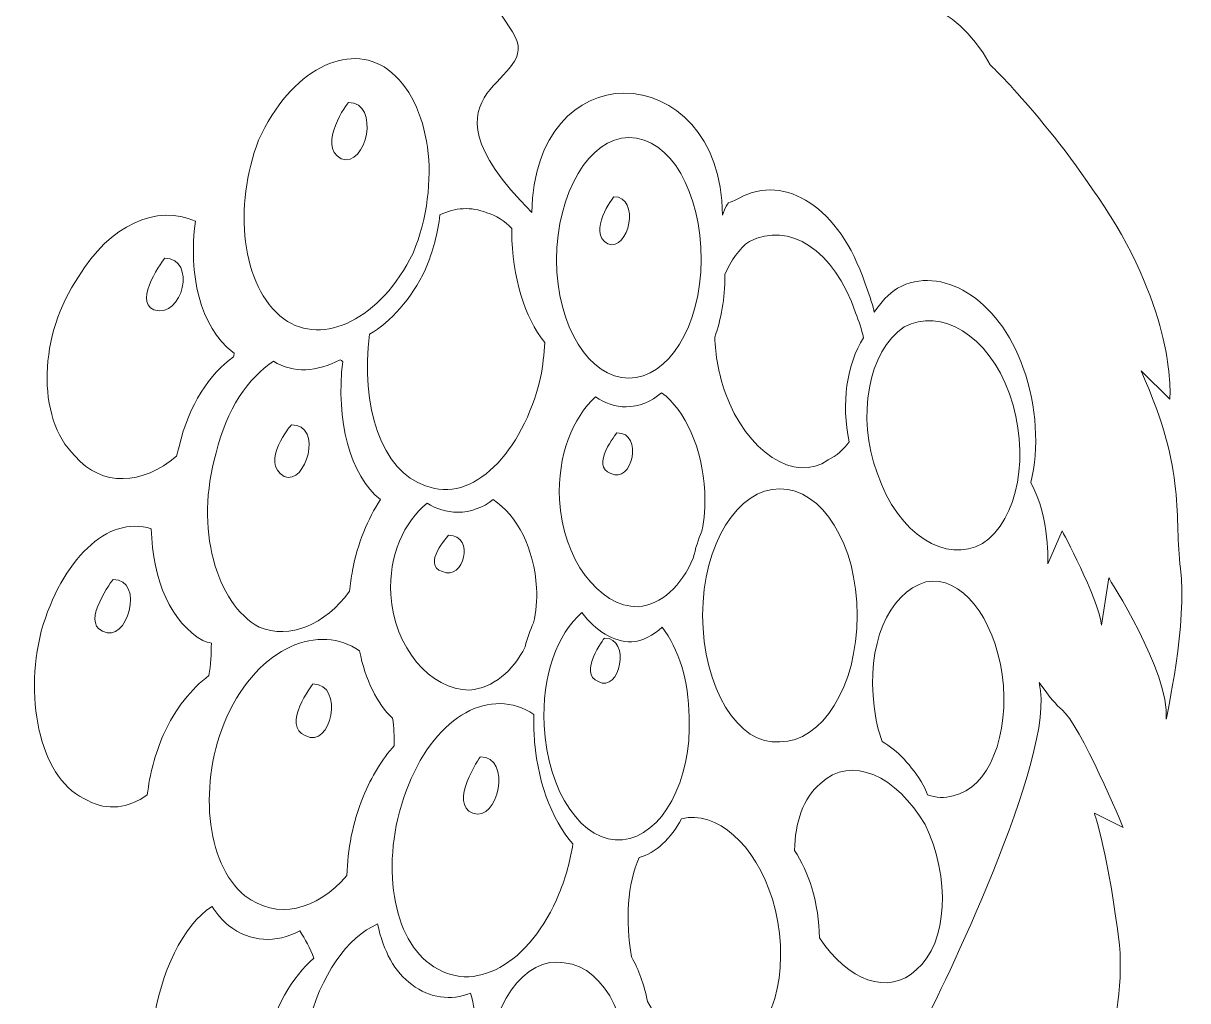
# Model space of a CAD drawing. Header units: millimetres. Extents: x 337 to 2510, y -469 to 429.
# Drawn here: x 377.72 to 391.69, y 310.04 to 321.77 of the extents above; entities that cross this region are included whole.
import ezdxf

# ---------------------------------------------------------------- set-up
doc = ezdxf.new("R2010")
doc.units = ezdxf.units.MM
doc.header["$MEASUREMENT"] = 0
doc.layers.add('Layer 1', color=7, linetype='Continuous')

msp = doc.modelspace()

# ---------------------------------------------------------------- linework, layer by layer
at = {"layer": 'Layer 1', "color": 250, "lineweight": 9}
for points, knots in [([(386.089, 322.9053), (385.788, 323.0743), (385.098, 323.2443), (384.71, 323.0183), (384.71, 323.0183), (384.71, 323.0183), (384.71, 323.0183), (384.71, 323.0183), (384.71, 323.0183), (384.28, 322.7353), (383.332, 322.0583), (383.332, 322.0583), (383.332, 322.0583), (383.332, 322.0583), (383.332, 322.0583), (383.332, 322.0583), (383.332, 322.0583), (383.332, 322.0583), (383.59, 321.6633), (383.59, 321.6633), (383.59, 321.6633), (383.59, 321.6633), (383.59, 321.6633), (383.59, 321.6633), (383.59, 321.6633), (384.014, 321.0163), (382.2721, 321.0593), (383.821, 319.4983), (383.821, 319.4983), (383.821, 319.4983), (383.821, 319.4983), (383.821, 319.4983), (383.821, 319.4983), (383.834, 320.4403), (384.373, 320.9293), (384.926, 320.9293), (384.926, 320.9293), (384.926, 320.9293), (384.926, 320.9293), (384.926, 320.9293), (384.926, 320.9293), (385.525, 320.9293), (386.103, 320.4183), (386.108, 319.4673), (386.108, 319.4673), (386.108, 319.4673), (386.108, 319.4673), (386.108, 319.4673), (386.108, 319.4673), (386.192, 319.6693), (386.154, 319.5853), (386.309, 319.6703), (386.309, 319.6703), (386.309, 319.6703), (386.309, 319.6703), (386.309, 319.6703), (386.309, 319.6703), (386.862, 319.9733), (387.515, 319.5573), (387.816, 318.6533), (387.816, 318.6533), (387.816, 318.6533), (387.816, 318.6533), (387.816, 318.6533), (387.816, 318.6533), (387.864, 318.5373), (387.901, 318.4193), (387.93, 318.3003), (387.93, 318.3003), (387.93, 318.3003), (387.93, 318.3003), (387.93, 318.3003), (387.93, 318.3003), (388.007, 318.4203), (388.101, 318.5203), (388.21, 318.5913), (388.21, 318.5913), (388.21, 318.5913), (388.21, 318.5913), (388.21, 318.5913), (388.21, 318.5913), (388.727, 318.8743), (389.417, 318.4783), (389.718, 317.6323), (389.718, 317.6323), (389.718, 317.6323), (389.718, 317.6323), (389.718, 317.6323), (389.718, 317.6323), (389.884, 317.1673), (389.906, 316.6693), (389.808, 316.2573), (389.808, 316.2573), (389.808, 316.2573), (389.808, 316.2573), (389.808, 316.2573), (389.808, 316.2573), (390.044, 315.8213), (390.01, 315.2833), (390.01, 315.2833), (390.01, 315.2833), (390.01, 315.2833), (390.01, 315.2833), (390.01, 315.2833), (390.01, 315.2833), (390.01, 315.2833), (390.182, 315.6783), (390.182, 315.6783), (390.182, 315.6783), (390.182, 315.6783), (390.182, 315.6783), (390.182, 315.6783), (390.182, 315.6783), (390.182, 315.6783), (390.613, 314.8883), (390.656, 314.5494), (390.656, 314.5494), (390.656, 314.5494), (390.656, 314.5494), (390.656, 314.5494), (390.656, 314.5494), (390.656, 314.5494), (390.742, 315.1143), (390.742, 315.1143), (390.742, 315.1143), (390.742, 315.1143), (390.742, 315.1143), (390.742, 315.1143), (390.742, 315.1143), (390.742, 315.1143), (391.475, 313.9854), (391.432, 313.4204), (391.432, 313.4204), (391.432, 313.4204), (391.432, 313.4204), (391.432, 313.4204), (391.432, 313.4204), (391.432, 313.4204), (391.69, 314.6064), (391.604, 315.2273), (391.604, 315.2273), (391.604, 315.2273), (391.604, 315.2273), (391.604, 315.2273), (391.604, 315.2273), (391.518, 315.8483), (391.69, 316.3563), (391.13, 317.5983), (391.13, 317.5983), (391.13, 317.5983), (391.13, 317.5983), (391.13, 317.5983), (391.13, 317.5983), (391.13, 317.5983), (391.475, 317.2593), (391.475, 317.2593), (391.475, 317.2593), (391.475, 317.2593), (391.475, 317.2593), (391.475, 317.2593), (391.475, 317.2593), (391.475, 317.2593), (391.561, 318.1063), (390.829, 319.3483), (390.829, 319.3483), (390.829, 319.3483), (390.829, 319.3483), (390.829, 319.3483), (390.829, 319.3483), (390.096, 320.5343), (389.321, 321.2683), (389.321, 321.2683), (389.321, 321.2683), (389.321, 321.2683), (389.321, 321.2683), (389.321, 321.2683), (389.321, 321.2683), (388.88, 322.0973), (388.201, 322.0003), (388.114, 322.3403), (388.114, 322.3403), (388.114, 322.3403), (388.114, 322.3403), (388.114, 322.3403), (388.114, 322.3403), (388.028, 322.4533), (386.822, 323.1873), (386.391, 322.8493), (386.391, 322.8493), (386.391, 322.8493), (386.391, 322.8493), (386.391, 322.8493), (386.391, 322.8493), (386.089, 322.5663), (386.089, 322.9053), (386.089, 322.9053)], [0, 0, 0, 0, 0.02, 0.02, 0.02, 0.02, 0.04, 0.04, 0.04, 0.04, 0.06, 0.06, 0.06, 0.06, 0.08, 0.08, 0.08, 0.08, 0.1, 0.1, 0.1, 0.1, 0.12, 0.12, 0.12, 0.12, 0.14, 0.14, 0.14, 0.14, 0.16, 0.16, 0.16, 0.16, 0.18, 0.18, 0.18, 0.18, 0.2, 0.2, 0.2, 0.2, 0.22, 0.22, 0.22, 0.22, 0.24, 0.24, 0.24, 0.24, 0.26, 0.26, 0.26, 0.26, 0.28, 0.28, 0.28, 0.28, 0.3, 0.3, 0.3, 0.3, 0.32, 0.32, 0.32, 0.32, 0.34, 0.34, 0.34, 0.34, 0.36, 0.36, 0.36, 0.36, 0.38, 0.38, 0.38, 0.38, 0.4, 0.4, 0.4, 0.4, 0.42, 0.42, 0.42, 0.42, 0.44, 0.44, 0.44, 0.44, 0.46, 0.46, 0.46, 0.46, 0.48, 0.48, 0.48, 0.48, 0.5, 0.5, 0.5, 0.5, 0.52, 0.52, 0.52, 0.52, 0.54, 0.54, 0.54, 0.54, 0.56, 0.56, 0.56, 0.56, 0.58, 0.58, 0.58, 0.58, 0.6, 0.6, 0.6, 0.6, 0.62, 0.62, 0.62, 0.62, 0.64, 0.64, 0.64, 0.64, 0.66, 0.66, 0.66, 0.66, 0.68, 0.68, 0.68, 0.68, 0.7, 0.7, 0.7, 0.7, 0.72, 0.72, 0.72, 0.72, 0.74, 0.74, 0.74, 0.74, 0.76, 0.76, 0.76, 0.76, 0.78, 0.78, 0.78, 0.78, 0.8, 0.8, 0.8, 0.8, 0.82, 0.82, 0.82, 0.82, 0.84, 0.84, 0.84, 0.84, 0.86, 0.86, 0.86, 0.86, 0.88, 0.88, 0.88, 0.88, 0.9, 0.9, 0.9, 0.9, 0.92, 0.92, 0.92, 0.92, 0.94, 0.94, 0.94, 0.94, 0.96, 0.96, 0.96, 0.96, 1, 1, 1, 1]), ([(380.8461, 318.2213), (380.3291, 318.6163), (380.2431, 319.5763), (380.5441, 320.3663), (380.5441, 320.3663), (380.5441, 320.3663), (380.5441, 320.3663), (380.5441, 320.3663), (380.5441, 320.3663), (380.9321, 321.2133), (381.6211, 321.5523), (382.0951, 321.2133), (382.0951, 321.2133), (382.0951, 321.2133), (382.0951, 321.2133), (382.0951, 321.2133), (382.0951, 321.2133), (382.6121, 320.8183), (382.742, 319.8583), (382.3971, 319.0113), (382.3971, 319.0113), (382.3971, 319.0113), (382.3971, 319.0113), (382.3971, 319.0113), (382.3971, 319.0113), (382.0091, 318.2213), (381.3201, 317.8823), (380.8461, 318.2213)], [0, 0, 0, 0, 0.125, 0.125, 0.125, 0.125, 0.25, 0.25, 0.25, 0.25, 0.375, 0.375, 0.375, 0.375, 0.5, 0.5, 0.5, 0.5, 0.625, 0.625, 0.625, 0.625, 0.75, 0.75, 0.75, 0.75, 1, 1, 1, 1]), ([(381.6211, 320.8183), (382.0091, 320.8183), (381.8371, 320.0283), (381.5351, 320.1403), (381.5351, 320.1403), (381.5351, 320.1403), (381.5351, 320.1403), (381.5351, 320.1403), (381.5351, 320.1403), (381.2331, 320.3103), (381.6211, 320.8183), (381.6211, 320.8183)], [0, 0, 0, 0, 0.25, 0.25, 0.25, 0.25, 0.5, 0.5, 0.5, 0.5, 1, 1, 1, 1]), ([(384.986, 317.5113), (384.516, 317.5113), (384.119, 318.1263), (384.119, 318.9303), (384.119, 318.9303), (384.119, 318.9303), (384.119, 318.9303), (384.119, 318.9303), (384.119, 318.9303), (384.119, 319.7343), (384.516, 320.3973), (384.986, 320.3973), (384.986, 320.3973), (384.986, 320.3973), (384.986, 320.3973), (384.986, 320.3973), (384.986, 320.3973), (385.491, 320.3973), (385.852, 319.7343), (385.852, 318.9303), (385.852, 318.9303), (385.852, 318.9303), (385.852, 318.9303), (385.852, 318.9303), (385.852, 318.9303), (385.852, 318.1263), (385.455, 317.5113), (384.986, 317.5113)], [0, 0, 0, 0, 0.125, 0.125, 0.125, 0.125, 0.25, 0.25, 0.25, 0.25, 0.375, 0.375, 0.375, 0.375, 0.5, 0.5, 0.5, 0.5, 0.625, 0.625, 0.625, 0.625, 0.75, 0.75, 0.75, 0.75, 1, 1, 1, 1]), ([(384.805, 319.6873), (385.13, 319.6873), (384.986, 319.0253), (384.733, 319.1203), (384.733, 319.1203), (384.733, 319.1203), (384.733, 319.1203), (384.733, 319.1203), (384.733, 319.1203), (384.48, 319.2613), (384.805, 319.6873), (384.805, 319.6873)], [0, 0, 0, 0, 0.25, 0.25, 0.25, 0.25, 0.5, 0.5, 0.5, 0.5, 1, 1, 1, 1]), ([(378.3411, 316.5793), (377.8671, 317.0313), (377.9101, 318.0473), (378.3841, 318.7243), (378.3841, 318.7243), (378.3841, 318.7243), (378.3841, 318.7243), (378.3841, 318.7243), (378.3841, 318.7243), (378.7481, 319.3463), (379.3301, 319.6033), (379.7871, 319.3933), (379.7871, 319.3933), (379.7871, 319.3933), (379.7871, 319.3933), (379.7871, 319.3933), (379.7871, 319.3933), (379.6971, 318.7583), (379.8401, 318.1243), (380.2361, 317.8213), (380.2361, 317.8213), (380.2361, 317.8213), (380.2361, 317.8213), (380.2361, 317.8213), (380.2361, 317.8213), (380.2361, 317.8213), (380.2521, 317.8103), (380.2521, 317.8103), (380.2521, 317.8103), (380.2521, 317.8103), (380.2521, 317.8103), (380.2521, 317.8103), (380.2521, 317.8103), (380.2501, 317.7963), (380.2471, 317.7823), (380.2441, 317.7673), (380.2441, 317.7673), (380.2441, 317.7673), (380.2441, 317.7673), (380.2441, 317.7673), (380.2441, 317.7673), (379.9571, 317.5663), (379.7091, 317.1893), (379.5901, 316.6923), (379.5901, 316.6923), (379.5901, 316.6923), (379.5901, 316.6923), (379.5901, 316.6923), (379.5901, 316.6923), (379.5791, 316.6533), (379.5691, 316.6143), (379.5591, 316.5753), (379.5591, 316.5753), (379.5591, 316.5753), (379.5591, 316.5753), (379.5591, 316.5753), (379.5591, 316.5753), (379.1521, 316.2293), (378.6621, 316.1993), (378.3411, 316.5793)], [0, 0, 0, 0, 0.0625, 0.0625, 0.0625, 0.0625, 0.125, 0.125, 0.125, 0.125, 0.1875, 0.1875, 0.1875, 0.1875, 0.25, 0.25, 0.25, 0.25, 0.3125, 0.3125, 0.3125, 0.3125, 0.375, 0.375, 0.375, 0.375, 0.4375, 0.4375, 0.4375, 0.4375, 0.5, 0.5, 0.5, 0.5, 0.5625, 0.5625, 0.5625, 0.5625, 0.625, 0.625, 0.625, 0.625, 0.6875, 0.6875, 0.6875, 0.6875, 0.75, 0.75, 0.75, 0.75, 0.8125, 0.8125, 0.8125, 0.8125, 0.875, 0.875, 0.875, 0.875, 1, 1, 1, 1]), ([(382.5481, 316.2203), (382.0211, 316.3793), (381.7611, 317.1893), (381.8761, 318.0373), (381.8761, 318.0373), (381.8761, 318.0373), (381.8761, 318.0373), (381.8761, 318.0373), (381.8761, 318.0373), (382.1301, 318.1883), (382.3711, 318.4553), (382.5481, 318.8173), (382.5481, 318.8173), (382.5481, 318.8173), (382.5481, 318.8173), (382.5481, 318.8173), (382.5481, 318.8173), (382.6351, 319.0313), (382.6921, 319.2533), (382.7201, 319.4703), (382.7201, 319.4703), (382.7201, 319.4703), (382.7201, 319.4703), (382.7201, 319.4703), (382.7201, 319.4703), (382.901, 319.5573), (383.093, 319.5703), (383.281, 319.4953), (383.281, 319.4953), (383.281, 319.4953), (383.281, 319.4953), (383.281, 319.4953), (383.281, 319.4953), (383.394, 319.4603), (383.495, 319.3963), (383.582, 319.3073), (383.582, 319.3073), (383.582, 319.3073), (383.582, 319.3073), (383.582, 319.3073), (383.582, 319.3073), (383.582, 319.2953), (383.582, 319.2823), (383.582, 319.2693), (383.582, 319.2693), (383.582, 319.2693), (383.582, 319.2693), (383.582, 319.2693), (383.582, 319.2693), (383.582, 318.7193), (383.738, 318.2423), (383.976, 317.9363), (383.976, 317.9363), (383.976, 317.9363), (383.976, 317.9363), (383.976, 317.9363), (383.976, 317.9363), (383.97, 317.7993), (383.953, 317.6593), (383.927, 317.5183), (383.927, 317.5183), (383.927, 317.5183), (383.927, 317.5183), (383.927, 317.5183), (383.927, 317.5183), (383.712, 316.6153), (383.108, 315.9943), (382.5481, 316.2203)], [0, 0, 0, 0, 0.0555556, 0.0555556, 0.0555556, 0.0555556, 0.1111111, 0.1111111, 0.1111111, 0.1111111, 0.1666667, 0.1666667, 0.1666667, 0.1666667, 0.2222222, 0.2222222, 0.2222222, 0.2222222, 0.2777778, 0.2777778, 0.2777778, 0.2777778, 0.3333333, 0.3333333, 0.3333333, 0.3333333, 0.3888889, 0.3888889, 0.3888889, 0.3888889, 0.4444444, 0.4444444, 0.4444444, 0.4444444, 0.5, 0.5, 0.5, 0.5, 0.5555556, 0.5555556, 0.5555556, 0.5555556, 0.6111111, 0.6111111, 0.6111111, 0.6111111, 0.6666667, 0.6666667, 0.6666667, 0.6666667, 0.7222222, 0.7222222, 0.7222222, 0.7222222, 0.7777778, 0.7777778, 0.7777778, 0.7777778, 0.8333333, 0.8333333, 0.8333333, 0.8333333, 0.8888889, 0.8888889, 0.8888889, 0.8888889, 1, 1, 1, 1]), ([(387.378, 316.5303), (386.978, 316.2443), (386.396, 316.6253), (386.141, 317.3403), (386.141, 317.3403), (386.141, 317.3403), (386.141, 317.3403), (386.141, 317.3403), (386.141, 317.3403), (386.064, 317.5583), (386.023, 317.7853), (386.016, 318.0033), (386.016, 318.0033), (386.016, 318.0033), (386.016, 318.0033), (386.016, 318.0033), (386.016, 318.0033), (386.093, 318.2163), (386.138, 318.4663), (386.138, 318.7373), (386.138, 318.7373), (386.138, 318.7373), (386.138, 318.7373), (386.138, 318.7373), (386.138, 318.7373), (386.138, 318.7373), (386.138, 318.7523), (386.138, 318.7523), (386.138, 318.7523), (386.138, 318.7523), (386.138, 318.7523), (386.138, 318.7523), (386.138, 318.7523), (386.209, 318.9243), (386.308, 319.0633), (386.432, 319.1513), (386.432, 319.1513), (386.432, 319.1513), (386.432, 319.1513), (386.432, 319.1513), (386.432, 319.1513), (386.905, 319.3903), (387.451, 319.0563), (387.706, 318.2933), (387.706, 318.2933), (387.706, 318.2933), (387.706, 318.2933), (387.706, 318.2933), (387.706, 318.2933), (387.746, 318.1953), (387.777, 318.0953), (387.801, 317.9953), (387.801, 317.9953), (387.801, 317.9953), (387.801, 317.9953), (387.801, 317.9953), (387.801, 317.9953), (387.599, 317.6813), (387.531, 317.2023), (387.63, 316.7473), (387.63, 316.7473), (387.63, 316.7473), (387.63, 316.7473), (387.63, 316.7473), (387.63, 316.7473), (387.561, 316.6543), (387.477, 316.5793), (387.378, 316.5303)], [0, 0, 0, 0, 0.0555556, 0.0555556, 0.0555556, 0.0555556, 0.1111111, 0.1111111, 0.1111111, 0.1111111, 0.1666667, 0.1666667, 0.1666667, 0.1666667, 0.2222222, 0.2222222, 0.2222222, 0.2222222, 0.2777778, 0.2777778, 0.2777778, 0.2777778, 0.3333333, 0.3333333, 0.3333333, 0.3333333, 0.3888889, 0.3888889, 0.3888889, 0.3888889, 0.4444444, 0.4444444, 0.4444444, 0.4444444, 0.5, 0.5, 0.5, 0.5, 0.5555556, 0.5555556, 0.5555556, 0.5555556, 0.6111111, 0.6111111, 0.6111111, 0.6111111, 0.6666667, 0.6666667, 0.6666667, 0.6666667, 0.7222222, 0.7222222, 0.7222222, 0.7222222, 0.7777778, 0.7777778, 0.7777778, 0.7777778, 0.8333333, 0.8333333, 0.8333333, 0.8333333, 0.8888889, 0.8888889, 0.8888889, 0.8888889, 1, 1, 1, 1]), ([(379.4181, 318.9503), (379.8051, 318.9503), (379.6331, 318.2163), (379.2881, 318.3293), (379.2881, 318.3293), (379.2881, 318.3293), (379.2881, 318.3293), (379.2881, 318.3293), (379.2881, 318.3293), (379.0301, 318.4423), (379.4181, 318.9503), (379.4181, 318.9503)], [0, 0, 0, 0, 0.25, 0.25, 0.25, 0.25, 0.5, 0.5, 0.5, 0.5, 1, 1, 1, 1]), ([(389.228, 315.5253), (388.795, 315.2883), (388.218, 315.6193), (387.965, 316.3763), (387.965, 316.3763), (387.965, 316.3763), (387.965, 316.3763), (387.965, 316.3763), (387.965, 316.3763), (387.713, 317.0383), (387.857, 317.8413), (388.29, 318.1253), (388.29, 318.1253), (388.29, 318.1253), (388.29, 318.1253), (388.29, 318.1253), (388.29, 318.1253), (388.723, 318.3613), (389.3, 318.0303), (389.553, 317.3213), (389.553, 317.3213), (389.553, 317.3213), (389.553, 317.3213), (389.553, 317.3213), (389.553, 317.3213), (389.805, 316.6123), (389.661, 315.8083), (389.228, 315.5253)], [0, 0, 0, 0, 0.125, 0.125, 0.125, 0.125, 0.25, 0.25, 0.25, 0.25, 0.375, 0.375, 0.375, 0.375, 0.5, 0.5, 0.5, 0.5, 0.625, 0.625, 0.625, 0.625, 0.75, 0.75, 0.75, 0.75, 1, 1, 1, 1]), ([(380.5501, 314.5244), (380.0331, 314.8073), (379.7751, 315.7103), (380.0331, 316.6133), (380.0331, 316.6133), (380.0331, 316.6133), (380.0331, 316.6133), (380.0331, 316.6133), (380.0331, 316.6133), (380.1571, 317.1313), (380.4221, 317.5193), (380.7231, 317.7133), (380.7231, 317.7133), (380.7231, 317.7133), (380.7231, 317.7133), (380.7231, 317.7133), (380.7231, 317.7133), (380.9621, 317.5673), (381.2481, 317.5833), (381.5221, 317.7323), (381.5221, 317.7323), (381.5221, 317.7323), (381.5221, 317.7323), (381.5221, 317.7323), (381.5221, 317.7323), (381.5321, 317.7253), (381.5421, 317.7183), (381.5531, 317.7103), (381.5531, 317.7103), (381.5531, 317.7103), (381.5531, 317.7103), (381.5531, 317.7103), (381.5531, 317.7103), (381.4681, 317.0083), (381.6401, 316.3403), (382.0061, 316.0533), (382.0061, 316.0533), (382.0061, 316.0533), (382.0061, 316.0533), (382.0061, 316.0533), (382.0061, 316.0533), (381.8541, 315.8243), (381.7331, 315.5323), (381.6701, 315.2023), (381.6701, 315.2023), (381.6701, 315.2023), (381.6701, 315.2023), (381.6701, 315.2023), (381.6701, 315.2023), (381.6551, 315.1193), (381.6431, 315.0373), (381.6351, 314.9543), (381.6351, 314.9543), (381.6351, 314.9543), (381.6351, 314.9543), (381.6351, 314.9543), (381.6351, 314.9543), (381.3381, 314.5514), (380.9251, 314.3734), (380.5501, 314.5244)], [0, 0, 0, 0, 0.0625, 0.0625, 0.0625, 0.0625, 0.125, 0.125, 0.125, 0.125, 0.1875, 0.1875, 0.1875, 0.1875, 0.25, 0.25, 0.25, 0.25, 0.3125, 0.3125, 0.3125, 0.3125, 0.375, 0.375, 0.375, 0.375, 0.4375, 0.4375, 0.4375, 0.4375, 0.5, 0.5, 0.5, 0.5, 0.5625, 0.5625, 0.5625, 0.5625, 0.625, 0.625, 0.625, 0.625, 0.6875, 0.6875, 0.6875, 0.6875, 0.75, 0.75, 0.75, 0.75, 0.8125, 0.8125, 0.8125, 0.8125, 0.875, 0.875, 0.875, 0.875, 1, 1, 1, 1]), ([(385.097, 314.7673), (384.625, 314.7673), (384.189, 315.3453), (384.153, 316.0553), (384.153, 316.0553), (384.153, 316.0553), (384.153, 316.0553), (384.153, 316.0553), (384.153, 316.0553), (384.128, 316.5803), (384.313, 317.0403), (384.587, 317.2873), (384.587, 317.2873), (384.587, 317.2873), (384.587, 317.2873), (384.587, 317.2873), (384.587, 317.2873), (384.699, 317.2093), (384.822, 317.1663), (384.952, 317.1663), (384.952, 317.1663), (384.952, 317.1663), (384.952, 317.1663), (384.952, 317.1663), (384.952, 317.1663), (385.106, 317.1663), (385.252, 317.2273), (385.379, 317.3363), (385.379, 317.3363), (385.379, 317.3363), (385.379, 317.3363), (385.379, 317.3363), (385.379, 317.3363), (385.664, 317.1203), (385.87, 316.6763), (385.896, 316.1443), (385.896, 316.1443), (385.896, 316.1443), (385.896, 316.1443), (385.896, 316.1443), (385.896, 316.1443), (385.904, 315.9803), (385.891, 315.8213), (385.861, 315.6733), (385.861, 315.6733), (385.861, 315.6733), (385.861, 315.6733), (385.861, 315.6733), (385.861, 315.6733), (385.818, 315.5743), (385.784, 315.4663), (385.759, 315.3503), (385.759, 315.3503), (385.759, 315.3503), (385.759, 315.3503), (385.759, 315.3503), (385.759, 315.3503), (385.616, 315.0213), (385.376, 314.7933), (385.097, 314.7673)], [0, 0, 0, 0, 0.0625, 0.0625, 0.0625, 0.0625, 0.125, 0.125, 0.125, 0.125, 0.1875, 0.1875, 0.1875, 0.1875, 0.25, 0.25, 0.25, 0.25, 0.3125, 0.3125, 0.3125, 0.3125, 0.375, 0.375, 0.375, 0.375, 0.4375, 0.4375, 0.4375, 0.4375, 0.5, 0.5, 0.5, 0.5, 0.5625, 0.5625, 0.5625, 0.5625, 0.625, 0.625, 0.625, 0.625, 0.6875, 0.6875, 0.6875, 0.6875, 0.75, 0.75, 0.75, 0.75, 0.8125, 0.8125, 0.8125, 0.8125, 0.875, 0.875, 0.875, 0.875, 1, 1, 1, 1]), ([(380.9381, 316.9523), (381.3261, 316.9523), (381.1101, 316.2183), (380.8521, 316.3313), (380.8521, 316.3313), (380.8521, 316.3313), (380.8521, 316.3313), (380.8521, 316.3313), (380.8521, 316.3313), (380.5501, 316.5003), (380.9381, 316.9523), (380.9381, 316.9523)], [0, 0, 0, 0, 0.25, 0.25, 0.25, 0.25, 0.5, 0.5, 0.5, 0.5, 1, 1, 1, 1]), ([(384.843, 316.8553), (385.17, 316.8553), (385.024, 316.2333), (384.77, 316.3663), (384.77, 316.3663), (384.77, 316.3663), (384.77, 316.3663), (384.77, 316.3663), (384.77, 316.3663), (384.516, 316.4553), (384.843, 316.8553), (384.843, 316.8553)], [0, 0, 0, 0, 0.25, 0.25, 0.25, 0.25, 0.5, 0.5, 0.5, 0.5, 1, 1, 1, 1]), ([(386.798, 313.1474), (386.296, 313.0964), (385.871, 313.8054), (385.871, 314.6654), (385.871, 314.6654), (385.871, 314.6654), (385.871, 314.6654), (385.871, 314.6654), (385.871, 314.6654), (385.871, 315.5253), (386.296, 316.1843), (386.798, 316.1843), (386.798, 316.1843), (386.798, 316.1843), (386.798, 316.1843), (386.798, 316.1843), (386.798, 316.1843), (387.3, 316.1843), (387.725, 315.5253), (387.725, 314.6654), (387.725, 314.6654), (387.725, 314.6654), (387.725, 314.6654), (387.725, 314.6654), (387.725, 314.6654), (387.725, 313.8054), (387.3, 313.1474), (386.798, 313.1474)], [0, 0, 0, 0, 0.125, 0.125, 0.125, 0.125, 0.25, 0.25, 0.25, 0.25, 0.375, 0.375, 0.375, 0.375, 0.5, 0.5, 0.5, 0.5, 0.625, 0.625, 0.625, 0.625, 0.75, 0.75, 0.75, 0.75, 1, 1, 1, 1]), ([(383.076, 313.7694), (382.6031, 313.7694), (382.1661, 314.2824), (382.1291, 314.9143), (382.1291, 314.9143), (382.1291, 314.9143), (382.1291, 314.9143), (382.1291, 314.9143), (382.1291, 314.9143), (382.1041, 315.3813), (382.2901, 315.7903), (382.5651, 316.0103), (382.5651, 316.0103), (382.5651, 316.0103), (382.5651, 316.0103), (382.5651, 316.0103), (382.5651, 316.0103), (382.6771, 315.9403), (382.801, 315.9023), (382.931, 315.9023), (382.931, 315.9023), (382.931, 315.9023), (382.931, 315.9023), (382.931, 315.9023), (382.931, 315.9023), (383.085, 315.9023), (383.232, 315.9563), (383.359, 316.0533), (383.359, 316.0533), (383.359, 316.0533), (383.359, 316.0533), (383.359, 316.0533), (383.359, 316.0533), (383.645, 315.8623), (383.852, 315.4673), (383.878, 314.9943), (383.878, 314.9943), (383.878, 314.9943), (383.878, 314.9943), (383.878, 314.9943), (383.878, 314.9943), (383.886, 314.8483), (383.873, 314.7063), (383.842, 314.5754), (383.842, 314.5754), (383.842, 314.5754), (383.842, 314.5754), (383.842, 314.5754), (383.842, 314.5754), (383.8, 314.4874), (383.765, 314.3904), (383.741, 314.2874), (383.741, 314.2874), (383.741, 314.2874), (383.741, 314.2874), (383.741, 314.2874), (383.741, 314.2874), (383.598, 313.9954), (383.356, 313.7924), (383.076, 313.7694)], [0, 0, 0, 0, 0.0625, 0.0625, 0.0625, 0.0625, 0.125, 0.125, 0.125, 0.125, 0.1875, 0.1875, 0.1875, 0.1875, 0.25, 0.25, 0.25, 0.25, 0.3125, 0.3125, 0.3125, 0.3125, 0.375, 0.375, 0.375, 0.375, 0.4375, 0.4375, 0.4375, 0.4375, 0.5, 0.5, 0.5, 0.5, 0.5625, 0.5625, 0.5625, 0.5625, 0.625, 0.625, 0.625, 0.625, 0.6875, 0.6875, 0.6875, 0.6875, 0.75, 0.75, 0.75, 0.75, 0.8125, 0.8125, 0.8125, 0.8125, 0.875, 0.875, 0.875, 0.875, 1, 1, 1, 1]), ([(378.4971, 312.4444), (377.9371, 312.6704), (377.7211, 313.6294), (377.9371, 314.4764), (377.9371, 314.4764), (377.9371, 314.4764), (377.9371, 314.4764), (377.9371, 314.4764), (377.9371, 314.4764), (378.1801, 315.3253), (378.7271, 315.8753), (379.2571, 315.7033), (379.2571, 315.7033), (379.2571, 315.7033), (379.2571, 315.7033), (379.2571, 315.7033), (379.2571, 315.7033), (379.2661, 315.0893), (379.5041, 314.5664), (379.8761, 314.3634), (379.8761, 314.3634), (379.8761, 314.3634), (379.8761, 314.3634), (379.8761, 314.3634), (379.8761, 314.3634), (379.9091, 314.3494), (379.9431, 314.3394), (379.9771, 314.3314), (379.9771, 314.3314), (379.9771, 314.3314), (379.9771, 314.3314), (379.9771, 314.3314), (379.9771, 314.3314), (379.9781, 314.2034), (379.9681, 314.0734), (379.9481, 313.9424), (379.9481, 313.9424), (379.9481, 313.9424), (379.9481, 313.9424), (379.9481, 313.9424), (379.9481, 313.9424), (379.7391, 313.7864), (379.5461, 313.5504), (379.4021, 313.2344), (379.4021, 313.2344), (379.4021, 313.2344), (379.4021, 313.2344), (379.4021, 313.2344), (379.4021, 313.2344), (379.3011, 313.0024), (379.2371, 312.7554), (379.2091, 312.5124), (379.2091, 312.5124), (379.2091, 312.5124), (379.2091, 312.5124), (379.2091, 312.5124), (379.2091, 312.5124), (378.9801, 312.3504), (378.7301, 312.3164), (378.4971, 312.4444)], [0, 0, 0, 0, 0.0625, 0.0625, 0.0625, 0.0625, 0.125, 0.125, 0.125, 0.125, 0.1875, 0.1875, 0.1875, 0.1875, 0.25, 0.25, 0.25, 0.25, 0.3125, 0.3125, 0.3125, 0.3125, 0.375, 0.375, 0.375, 0.375, 0.4375, 0.4375, 0.4375, 0.4375, 0.5, 0.5, 0.5, 0.5, 0.5625, 0.5625, 0.5625, 0.5625, 0.625, 0.625, 0.625, 0.625, 0.6875, 0.6875, 0.6875, 0.6875, 0.75, 0.75, 0.75, 0.75, 0.8125, 0.8125, 0.8125, 0.8125, 0.875, 0.875, 0.875, 0.875, 1, 1, 1, 1]), ([(382.822, 315.6253), (383.149, 315.6253), (383.003, 315.0723), (382.749, 315.1913), (382.749, 315.1913), (382.749, 315.1913), (382.749, 315.1913), (382.749, 315.1913), (382.749, 315.1913), (382.4931, 315.2703), (382.822, 315.6253), (382.822, 315.6253)], [0, 0, 0, 0, 0.25, 0.25, 0.25, 0.25, 0.5, 0.5, 0.5, 0.5, 1, 1, 1, 1]), ([(388.876, 312.5014), (388.774, 312.4704), (388.67, 312.4774), (388.569, 312.5144), (388.569, 312.5144), (388.569, 312.5144), (388.569, 312.5144), (388.569, 312.5144), (388.569, 312.5144), (388.553, 312.5534), (388.536, 312.5924), (388.517, 312.6294), (388.517, 312.6294), (388.517, 312.6294), (388.517, 312.6294), (388.517, 312.6294), (388.517, 312.6294), (388.379, 312.8654), (388.205, 313.0474), (388.024, 313.1524), (388.024, 313.1524), (388.024, 313.1524), (388.024, 313.1524), (388.024, 313.1524), (388.024, 313.1524), (387.977, 313.2804), (387.944, 313.4214), (387.93, 313.5704), (387.93, 313.5704), (387.93, 313.5704), (387.93, 313.5704), (387.93, 313.5704), (387.93, 313.5704), (387.832, 314.2974), (388.093, 314.9383), (388.55, 315.0663), (388.55, 315.0663), (388.55, 315.0663), (388.55, 315.0663), (388.55, 315.0663), (388.55, 315.0663), (388.974, 315.1523), (389.366, 314.6394), (389.464, 313.9554), (389.464, 313.9554), (389.464, 313.9554), (389.464, 313.9554), (389.464, 313.9554), (389.464, 313.9554), (389.562, 313.2284), (389.3, 312.5864), (388.876, 312.5014)], [0, 0, 0, 0, 0.0714286, 0.0714286, 0.0714286, 0.0714286, 0.1428571, 0.1428571, 0.1428571, 0.1428571, 0.2142857, 0.2142857, 0.2142857, 0.2142857, 0.2857143, 0.2857143, 0.2857143, 0.2857143, 0.3571429, 0.3571429, 0.3571429, 0.3571429, 0.4285714, 0.4285714, 0.4285714, 0.4285714, 0.5, 0.5, 0.5, 0.5, 0.5714286, 0.5714286, 0.5714286, 0.5714286, 0.6428571, 0.6428571, 0.6428571, 0.6428571, 0.7142857, 0.7142857, 0.7142857, 0.7142857, 0.7857143, 0.7857143, 0.7857143, 0.7857143, 0.8571429, 0.8571429, 0.8571429, 0.8571429, 1, 1, 1, 1]), ([(378.7991, 315.0973), (379.1861, 315.0973), (378.9711, 314.3074), (378.6701, 314.4764), (378.6701, 314.4764), (378.6701, 314.4764), (378.6701, 314.4764), (378.6701, 314.4764), (378.6701, 314.4764), (378.4111, 314.5894), (378.7991, 315.0973), (378.7991, 315.0973)], [0, 0, 0, 0, 0.25, 0.25, 0.25, 0.25, 0.5, 0.5, 0.5, 0.5, 1, 1, 1, 1]), ([(384.911, 311.9724), (384.44, 311.9244), (384.005, 312.5424), (383.969, 313.3494), (383.969, 313.3494), (383.969, 313.3494), (383.969, 313.3494), (383.969, 313.3494), (383.969, 313.3494), (383.942, 313.9344), (384.126, 314.4454), (384.422, 314.6993), (384.422, 314.6993), (384.422, 314.6993), (384.422, 314.6993), (384.422, 314.6993), (384.422, 314.6993), (384.589, 314.4804), (384.8, 314.3464), (385.02, 314.3464), (385.02, 314.3464), (385.02, 314.3464), (385.02, 314.3464), (385.02, 314.3464), (385.02, 314.3464), (385.153, 314.3594), (385.277, 314.4224), (385.387, 314.5234), (385.387, 314.5234), (385.387, 314.5234), (385.387, 314.5234), (385.387, 314.5234), (385.387, 314.5234), (385.58, 314.2654), (385.708, 313.8824), (385.708, 313.4444), (385.708, 313.4444), (385.708, 313.4444), (385.708, 313.4444), (385.708, 313.4444), (385.708, 313.4444), (385.744, 312.6844), (385.382, 312.0194), (384.911, 311.9724)], [0, 0, 0, 0, 0.0833333, 0.0833333, 0.0833333, 0.0833333, 0.1666667, 0.1666667, 0.1666667, 0.1666667, 0.25, 0.25, 0.25, 0.25, 0.3333333, 0.3333333, 0.3333333, 0.3333333, 0.4166667, 0.4166667, 0.4166667, 0.4166667, 0.5, 0.5, 0.5, 0.5, 0.5833333, 0.5833333, 0.5833333, 0.5833333, 0.6666667, 0.6666667, 0.6666667, 0.6666667, 0.75, 0.75, 0.75, 0.75, 0.8333333, 0.8333333, 0.8333333, 0.8333333, 1, 1, 1, 1]), ([(380.3771, 311.3024), (379.9031, 311.6974), (379.8171, 312.6574), (380.1611, 313.4474), (380.1611, 313.4474), (380.1611, 313.4474), (380.1611, 313.4474), (380.1611, 313.4474), (380.1611, 313.4474), (380.5491, 314.2944), (381.2811, 314.5764), (381.7551, 314.2384), (381.7551, 314.2384), (381.7551, 314.2384), (381.7551, 314.2384), (381.7551, 314.2384), (381.7551, 314.2384), (381.8241, 313.8944), (381.9631, 313.6064), (382.1511, 313.4304), (382.1511, 313.4304), (382.1511, 313.4304), (382.1511, 313.4304), (382.1511, 313.4304), (382.1511, 313.4304), (382.1661, 313.3244), (382.1731, 313.2134), (382.1711, 313.1004), (382.1711, 313.1004), (382.1711, 313.1004), (382.1711, 313.1004), (382.1711, 313.1004), (382.1711, 313.1004), (382.0281, 312.9434), (381.9001, 312.7374), (381.7991, 312.4884), (381.7991, 312.4884), (381.7991, 312.4884), (381.7991, 312.4884), (381.7991, 312.4884), (381.7991, 312.4884), (381.6721, 312.1774), (381.6091, 311.8514), (381.6041, 311.5464), (381.6041, 311.5464), (381.6041, 311.5464), (381.6041, 311.5464), (381.6041, 311.5464), (381.6041, 311.5464), (381.2411, 311.1204), (380.7611, 311.0084), (380.3771, 311.3024)], [0, 0, 0, 0, 0.0714286, 0.0714286, 0.0714286, 0.0714286, 0.1428571, 0.1428571, 0.1428571, 0.1428571, 0.2142857, 0.2142857, 0.2142857, 0.2142857, 0.2857143, 0.2857143, 0.2857143, 0.2857143, 0.3571429, 0.3571429, 0.3571429, 0.3571429, 0.4285714, 0.4285714, 0.4285714, 0.4285714, 0.5, 0.5, 0.5, 0.5, 0.5714286, 0.5714286, 0.5714286, 0.5714286, 0.6428571, 0.6428571, 0.6428571, 0.6428571, 0.7142857, 0.7142857, 0.7142857, 0.7142857, 0.7857143, 0.7857143, 0.7857143, 0.7857143, 0.8571429, 0.8571429, 0.8571429, 0.8571429, 1, 1, 1, 1]), ([(384.693, 314.3934), (385.02, 314.3934), (384.875, 313.7284), (384.621, 313.8714), (384.621, 313.8714), (384.621, 313.8714), (384.621, 313.8714), (384.621, 313.8714), (384.621, 313.8714), (384.367, 313.9664), (384.693, 314.3934), (384.693, 314.3934)], [0, 0, 0, 0, 0.25, 0.25, 0.25, 0.25, 0.5, 0.5, 0.5, 0.5, 1, 1, 1, 1]), ([(381.1951, 313.8424), (381.5831, 313.8424), (381.4111, 313.0524), (381.1091, 313.2214), (381.1091, 313.2214), (381.1091, 313.2214), (381.1091, 313.2214), (381.1091, 313.2214), (381.1091, 313.2214), (380.8071, 313.3344), (381.1951, 313.8424), (381.1951, 313.8424)], [0, 0, 0, 0, 0.25, 0.25, 0.25, 0.25, 0.5, 0.5, 0.5, 0.5, 1, 1, 1, 1]), ([(382.5991, 310.4844), (382.1251, 310.8234), (381.9961, 311.7834), (382.3411, 312.6294), (382.3411, 312.6294), (382.3411, 312.6294), (382.3411, 312.6294), (382.3411, 312.6294), (382.3411, 312.6294), (382.6851, 313.4764), (383.33, 313.8154), (383.847, 313.4774), (383.847, 313.4774), (383.847, 313.4774), (383.847, 313.4774), (383.847, 313.4774), (383.847, 313.4774), (383.845, 313.4034), (383.845, 313.3274), (383.849, 313.2504), (383.849, 313.2504), (383.849, 313.2504), (383.849, 313.2504), (383.849, 313.2504), (383.849, 313.2504), (383.874, 312.6974), (384.056, 312.2184), (384.314, 311.9234), (384.314, 311.9234), (384.314, 311.9234), (384.314, 311.9234), (384.314, 311.9234), (384.314, 311.9234), (384.283, 311.7264), (384.23, 311.5254), (384.15, 311.3314), (384.15, 311.3314), (384.15, 311.3314), (384.15, 311.3314), (384.15, 311.3314), (384.15, 311.3314), (383.806, 310.4844), (383.116, 310.0894), (382.5991, 310.4844)], [0, 0, 0, 0, 0.0833333, 0.0833333, 0.0833333, 0.0833333, 0.1666667, 0.1666667, 0.1666667, 0.1666667, 0.25, 0.25, 0.25, 0.25, 0.3333333, 0.3333333, 0.3333333, 0.3333333, 0.4166667, 0.4166667, 0.4166667, 0.4166667, 0.5, 0.5, 0.5, 0.5, 0.5833333, 0.5833333, 0.5833333, 0.5833333, 0.6666667, 0.6666667, 0.6666667, 0.6666667, 0.75, 0.75, 0.75, 0.75, 0.8333333, 0.8333333, 0.8333333, 0.8333333, 1, 1, 1, 1]), ([(386.354, 306.3234), (386.354, 306.3234), (386.365, 306.2684), (386.365, 306.2684), (386.365, 306.2684), (386.365, 306.2684), (386.365, 306.2684), (386.365, 306.2684), (386.365, 306.2684), (386.829, 306.3194), (387.333, 305.8364), (387.554, 305.0644), (387.554, 305.0644), (387.554, 305.0644), (387.554, 305.0644), (387.554, 305.0644), (387.554, 305.0644), (387.651, 304.7274), (387.675, 304.3895), (387.641, 304.0845), (387.641, 304.0845), (387.641, 304.0845), (387.641, 304.0845), (387.641, 304.0845), (387.641, 304.0845), (387.672, 304.1305), (387.7, 304.1755), (387.726, 304.2175), (387.726, 304.2175), (387.726, 304.2175), (387.726, 304.2175), (387.726, 304.2175), (387.726, 304.2175), (388.071, 304.8384), (388.545, 305.5164), (388.545, 305.5164), (388.545, 305.5164), (388.545, 305.5164), (388.545, 305.5164), (388.545, 305.5164), (388.545, 305.5164), (388.545, 305.5164), (388.588, 305.1214), (388.588, 305.1214), (388.588, 305.1214), (388.588, 305.1214), (388.588, 305.1214), (388.588, 305.1214), (388.588, 305.1214), (388.588, 305.1214), (389.278, 306.1934), (389.278, 306.7584), (389.278, 306.7584), (389.278, 306.7584), (389.278, 306.7584), (389.278, 306.7584), (389.278, 306.7584), (389.278, 306.7584), (389.493, 306.1934), (389.493, 306.1934), (389.493, 306.1934), (389.493, 306.1934), (389.493, 306.1934), (389.493, 306.1934), (389.493, 306.1934), (389.493, 306.1934), (390.269, 307.6614), (390.312, 308.8474), (390.312, 308.8474), (390.312, 308.8474), (390.312, 308.8474), (390.312, 308.8474), (390.312, 308.8474), (390.312, 308.8474), (390.441, 308.4524), (390.441, 308.4524), (390.441, 308.4524), (390.441, 308.4524), (390.441, 308.4524), (390.441, 308.4524), (390.441, 308.4524), (390.441, 308.4524), (390.958, 309.6944), (390.872, 310.7104), (390.872, 310.7104), (390.872, 310.7104), (390.872, 310.7104), (390.872, 310.7104), (390.872, 310.7104), (390.742, 311.7834), (390.57, 312.2914), (390.57, 312.2914), (390.57, 312.2914), (390.57, 312.2914), (390.57, 312.2914), (390.57, 312.2914), (390.57, 312.2914), (390.57, 312.2914), (390.915, 312.1224), (390.915, 312.1224), (390.915, 312.1224), (390.915, 312.1224), (390.915, 312.1224), (390.915, 312.1224), (390.915, 312.1224), (390.915, 312.1224), (390.398, 313.3644), (390.182, 313.5334), (390.182, 313.5334), (390.182, 313.5334), (390.182, 313.5334), (390.182, 313.5334), (390.182, 313.5334), (390.122, 313.5804), (390.022, 313.6974), (389.908, 313.8584), (389.908, 313.8584), (389.908, 313.8584), (389.908, 313.8584), (389.908, 313.8584), (389.908, 313.8584), (389.914, 313.8264), (389.919, 313.7924), (389.924, 313.7594), (389.924, 313.7594), (389.924, 313.7594), (389.924, 313.7594), (389.924, 313.7594), (389.924, 313.7594), (390.053, 312.7994), (388.558, 309.8174), (388.545, 309.8074), (388.545, 309.8074), (388.545, 309.8074), (388.545, 309.8074), (388.545, 309.8074), (388.545, 309.8074), (388.404, 309.6734), (388.245, 309.6084), (388.079, 309.6054), (388.079, 309.6054), (388.079, 309.6054), (388.079, 309.6054), (388.079, 309.6054), (388.079, 309.6054), (388.232, 309.3724), (388.351, 309.0734), (388.416, 308.7344), (388.416, 308.7344), (388.416, 308.7344), (388.416, 308.7344), (388.416, 308.7344), (388.416, 308.7344), (388.588, 307.7744), (388.243, 306.9274), (387.683, 306.7024), (387.683, 306.7024), (387.683, 306.7024), (387.683, 306.7024), (387.683, 306.7024), (387.683, 306.7024), (387.258, 306.6164), (386.832, 306.9544), (386.577, 307.5184), (386.577, 307.5184), (386.577, 307.5184), (386.577, 307.5184), (386.577, 307.5184), (386.577, 307.5184), (386.616, 307.0554), (386.534, 306.6264), (386.354, 306.3234)], [0, 0, 0, 0, 0.0227273, 0.0227273, 0.0227273, 0.0227273, 0.0454545, 0.0454545, 0.0454545, 0.0454545, 0.0681818, 0.0681818, 0.0681818, 0.0681818, 0.0909091, 0.0909091, 0.0909091, 0.0909091, 0.1136364, 0.1136364, 0.1136364, 0.1136364, 0.1363636, 0.1363636, 0.1363636, 0.1363636, 0.1590909, 0.1590909, 0.1590909, 0.1590909, 0.1818182, 0.1818182, 0.1818182, 0.1818182, 0.2045455, 0.2045455, 0.2045455, 0.2045455, 0.2272727, 0.2272727, 0.2272727, 0.2272727, 0.25, 0.25, 0.25, 0.25, 0.2727273, 0.2727273, 0.2727273, 0.2727273, 0.2954545, 0.2954545, 0.2954545, 0.2954545, 0.3181818, 0.3181818, 0.3181818, 0.3181818, 0.3409091, 0.3409091, 0.3409091, 0.3409091, 0.3636364, 0.3636364, 0.3636364, 0.3636364, 0.3863636, 0.3863636, 0.3863636, 0.3863636, 0.4090909, 0.4090909, 0.4090909, 0.4090909, 0.4318182, 0.4318182, 0.4318182, 0.4318182, 0.4545455, 0.4545455, 0.4545455, 0.4545455, 0.4772727, 0.4772727, 0.4772727, 0.4772727, 0.5, 0.5, 0.5, 0.5, 0.5227273, 0.5227273, 0.5227273, 0.5227273, 0.5454545, 0.5454545, 0.5454545, 0.5454545, 0.5681818, 0.5681818, 0.5681818, 0.5681818, 0.5909091, 0.5909091, 0.5909091, 0.5909091, 0.6136364, 0.6136364, 0.6136364, 0.6136364, 0.6363636, 0.6363636, 0.6363636, 0.6363636, 0.6590909, 0.6590909, 0.6590909, 0.6590909, 0.6818182, 0.6818182, 0.6818182, 0.6818182, 0.7045455, 0.7045455, 0.7045455, 0.7045455, 0.7272727, 0.7272727, 0.7272727, 0.7272727, 0.75, 0.75, 0.75, 0.75, 0.7727273, 0.7727273, 0.7727273, 0.7727273, 0.7954545, 0.7954545, 0.7954545, 0.7954545, 0.8181818, 0.8181818, 0.8181818, 0.8181818, 0.8409091, 0.8409091, 0.8409091, 0.8409091, 0.8636364, 0.8636364, 0.8636364, 0.8636364, 0.8863636, 0.8863636, 0.8863636, 0.8863636, 0.9090909, 0.9090909, 0.9090909, 0.9090909, 0.9318182, 0.9318182, 0.9318182, 0.9318182, 0.9545455, 0.9545455, 0.9545455, 0.9545455, 1, 1, 1, 1]), ([(383.203, 312.9684), (383.59, 312.9684), (383.418, 312.1784), (383.116, 312.2914), (383.116, 312.2914), (383.116, 312.2914), (383.116, 312.2914), (383.116, 312.2914), (383.116, 312.2914), (382.815, 312.4044), (383.203, 312.9684), (383.203, 312.9684)], [0, 0, 0, 0, 0.25, 0.25, 0.25, 0.25, 0.5, 0.5, 0.5, 0.5, 1, 1, 1, 1]), ([(388.438, 310.4174), (388.096, 310.0914), (387.612, 310.2864), (387.272, 310.7974), (387.272, 310.7974), (387.272, 310.7974), (387.272, 310.7974), (387.272, 310.7974), (387.272, 310.7974), (387.27, 310.9944), (387.24, 311.2004), (387.179, 311.3974), (387.179, 311.3974), (387.179, 311.3974), (387.179, 311.3974), (387.179, 311.3974), (387.179, 311.3974), (387.128, 311.5664), (387.057, 311.7174), (386.973, 311.8464), (386.973, 311.8464), (386.973, 311.8464), (386.973, 311.8464), (386.973, 311.8464), (386.973, 311.8464), (386.978, 312.1814), (387.08, 312.4774), (387.281, 312.6454), (387.281, 312.6454), (387.281, 312.6454), (387.281, 312.6454), (387.281, 312.6454), (387.281, 312.6454), (387.655, 313.0024), (388.2, 312.7344), (388.54, 312.1554), (388.54, 312.1554), (388.54, 312.1554), (388.54, 312.1554), (388.54, 312.1554), (388.54, 312.1554), (388.846, 311.5314), (388.812, 310.7284), (388.438, 310.4174)], [0, 0, 0, 0, 0.0833333, 0.0833333, 0.0833333, 0.0833333, 0.1666667, 0.1666667, 0.1666667, 0.1666667, 0.25, 0.25, 0.25, 0.25, 0.3333333, 0.3333333, 0.3333333, 0.3333333, 0.4166667, 0.4166667, 0.4166667, 0.4166667, 0.5, 0.5, 0.5, 0.5, 0.5833333, 0.5833333, 0.5833333, 0.5833333, 0.6666667, 0.6666667, 0.6666667, 0.6666667, 0.75, 0.75, 0.75, 0.75, 0.8333333, 0.8333333, 0.8333333, 0.8333333, 1, 1, 1, 1]), ([(386.302, 309.4784), (385.936, 309.2784), (385.495, 309.5094), (385.208, 310.0334), (385.208, 310.0334), (385.208, 310.0334), (385.208, 310.0334), (385.208, 310.0334), (385.208, 310.0334), (385.17, 310.2364), (385.105, 310.4184), (385.017, 310.5674), (385.017, 310.5674), (385.017, 310.5674), (385.017, 310.5674), (385.017, 310.5674), (385.017, 310.5674), (384.941, 311.0064), (384.971, 311.4444), (385.108, 311.7594), (385.108, 311.7594), (385.108, 311.7594), (385.108, 311.7594), (385.108, 311.7594), (385.108, 311.7594), (385.311, 311.8154), (385.489, 311.9854), (385.617, 312.2244), (385.617, 312.2244), (385.617, 312.2244), (385.617, 312.2244), (385.617, 312.2244), (385.617, 312.2244), (386.033, 312.3344), (386.506, 311.9164), (386.707, 311.2604), (386.707, 311.2604), (386.707, 311.2604), (386.707, 311.2604), (386.707, 311.2604), (386.707, 311.2604), (386.927, 310.5374), (386.78, 309.7184), (386.302, 309.4784)], [0, 0, 0, 0, 0.0833333, 0.0833333, 0.0833333, 0.0833333, 0.1666667, 0.1666667, 0.1666667, 0.1666667, 0.25, 0.25, 0.25, 0.25, 0.3333333, 0.3333333, 0.3333333, 0.3333333, 0.4166667, 0.4166667, 0.4166667, 0.4166667, 0.5, 0.5, 0.5, 0.5, 0.5833333, 0.5833333, 0.5833333, 0.5833333, 0.6666667, 0.6666667, 0.6666667, 0.6666667, 0.75, 0.75, 0.75, 0.75, 0.8333333, 0.8333333, 0.8333333, 0.8333333, 1, 1, 1, 1]), ([(380.1411, 307.8944), (379.5811, 308.0074), (379.1931, 308.7974), (379.2791, 309.7574), (379.2791, 309.7574), (379.2791, 309.7574), (379.2791, 309.7574), (379.2791, 309.7574), (379.2791, 309.7574), (379.3701, 310.3914), (379.6301, 310.9414), (379.9861, 311.1744), (379.9861, 311.1744), (379.9861, 311.1744), (379.9861, 311.1744), (379.9861, 311.1744), (379.9861, 311.1744), (380.0421, 311.0844), (380.1081, 311.0064), (380.1841, 310.9434), (380.1841, 310.9434), (380.1841, 310.9434), (380.1841, 310.9434), (380.1841, 310.9434), (380.1841, 310.9434), (380.4471, 310.7424), (380.7541, 310.7304), (381.0381, 310.8794), (381.0381, 310.8794), (381.0381, 310.8794), (381.0381, 310.8794), (381.0381, 310.8794), (381.0381, 310.8794), (381.1031, 310.7844), (381.1601, 310.6744), (381.2071, 310.5534), (381.2071, 310.5534), (381.2071, 310.5534), (381.2071, 310.5534), (381.2071, 310.5534), (381.2071, 310.5534), (380.9481, 310.3314), (380.7281, 309.9504), (380.6151, 309.4754), (380.6151, 309.4754), (380.6151, 309.4754), (380.6151, 309.4754), (380.6151, 309.4754), (380.6151, 309.4754), (380.4881, 308.9434), (380.5251, 308.4124), (380.6911, 308.0184), (380.6911, 308.0184), (380.6911, 308.0184), (380.6911, 308.0184), (380.6911, 308.0184), (380.6911, 308.0184), (380.5251, 307.9044), (380.3381, 307.8574), (380.1411, 307.8944)], [0, 0, 0, 0, 0.0625, 0.0625, 0.0625, 0.0625, 0.125, 0.125, 0.125, 0.125, 0.1875, 0.1875, 0.1875, 0.1875, 0.25, 0.25, 0.25, 0.25, 0.3125, 0.3125, 0.3125, 0.3125, 0.375, 0.375, 0.375, 0.375, 0.4375, 0.4375, 0.4375, 0.4375, 0.5, 0.5, 0.5, 0.5, 0.5625, 0.5625, 0.5625, 0.5625, 0.625, 0.625, 0.625, 0.625, 0.6875, 0.6875, 0.6875, 0.6875, 0.75, 0.75, 0.75, 0.75, 0.8125, 0.8125, 0.8125, 0.8125, 0.875, 0.875, 0.875, 0.875, 1, 1, 1, 1]), ([(381.7361, 307.6954), (381.1761, 307.9214), (380.9181, 308.8244), (381.1331, 309.7274), (381.1331, 309.7274), (381.1331, 309.7274), (381.1331, 309.7274), (381.1331, 309.7274), (381.1331, 309.7274), (381.2811, 310.3484), (381.6121, 310.8084), (381.9721, 310.9634), (381.9721, 310.9634), (381.9721, 310.9634), (381.9721, 310.9634), (381.9721, 310.9634), (381.9721, 310.9634), (382.0371, 310.6444), (382.1781, 310.3824), (382.3821, 310.2364), (382.3821, 310.2364), (382.3821, 310.2364), (382.3821, 310.2364), (382.3821, 310.2364), (382.3821, 310.2364), (382.6001, 310.0694), (382.848, 310.0434), (383.088, 310.1314), (383.088, 310.1314), (383.088, 310.1314), (383.088, 310.1314), (383.088, 310.1314), (383.088, 310.1314), (383.123, 310.0004), (383.147, 309.8594), (383.159, 309.7124), (383.159, 309.7124), (383.159, 309.7124), (383.159, 309.7124), (383.159, 309.7124), (383.159, 309.7124), (383.062, 309.4724), (382.999, 309.1884), (382.985, 308.8804), (382.985, 308.8804), (382.985, 308.8804), (382.985, 308.8804), (382.985, 308.8804), (382.985, 308.8804), (382.974, 308.7594), (382.971, 308.6384), (382.976, 308.5214), (382.976, 308.5214), (382.976, 308.5214), (382.976, 308.5214), (382.976, 308.5214), (382.976, 308.5214), (382.6901, 307.8694), (382.1681, 307.5064), (381.7361, 307.6954)], [0, 0, 0, 0, 0.0625, 0.0625, 0.0625, 0.0625, 0.125, 0.125, 0.125, 0.125, 0.1875, 0.1875, 0.1875, 0.1875, 0.25, 0.25, 0.25, 0.25, 0.3125, 0.3125, 0.3125, 0.3125, 0.375, 0.375, 0.375, 0.375, 0.4375, 0.4375, 0.4375, 0.4375, 0.5, 0.5, 0.5, 0.5, 0.5625, 0.5625, 0.5625, 0.5625, 0.625, 0.625, 0.625, 0.625, 0.6875, 0.6875, 0.6875, 0.6875, 0.75, 0.75, 0.75, 0.75, 0.8125, 0.8125, 0.8125, 0.8125, 0.875, 0.875, 0.875, 0.875, 1, 1, 1, 1]), ([(383.993, 307.6404), (383.521, 307.6884), (383.194, 308.4024), (383.266, 309.1644), (383.266, 309.1644), (383.266, 309.1644), (383.266, 309.1644), (383.266, 309.1644), (383.266, 309.1644), (383.303, 309.9724), (383.739, 310.5924), (384.211, 310.4964), (384.211, 310.4964), (384.211, 310.4964), (384.211, 310.4964), (384.211, 310.4964), (384.211, 310.4964), (384.719, 310.4494), (385.046, 309.7354), (384.974, 308.9254), (384.974, 308.9254), (384.974, 308.9254), (384.974, 308.9254), (384.974, 308.9254), (384.974, 308.9254), (384.901, 308.1164), (384.465, 307.5454), (383.993, 307.6404)], [0, 0, 0, 0, 0.125, 0.125, 0.125, 0.125, 0.25, 0.25, 0.25, 0.25, 0.375, 0.375, 0.375, 0.375, 0.5, 0.5, 0.5, 0.5, 0.625, 0.625, 0.625, 0.625, 0.75, 0.75, 0.75, 0.75, 1, 1, 1, 1])]:
    msp.add_open_spline(points, degree=3, knots=knots, dxfattribs=at)

doc.saveas('drawing.dxf')
